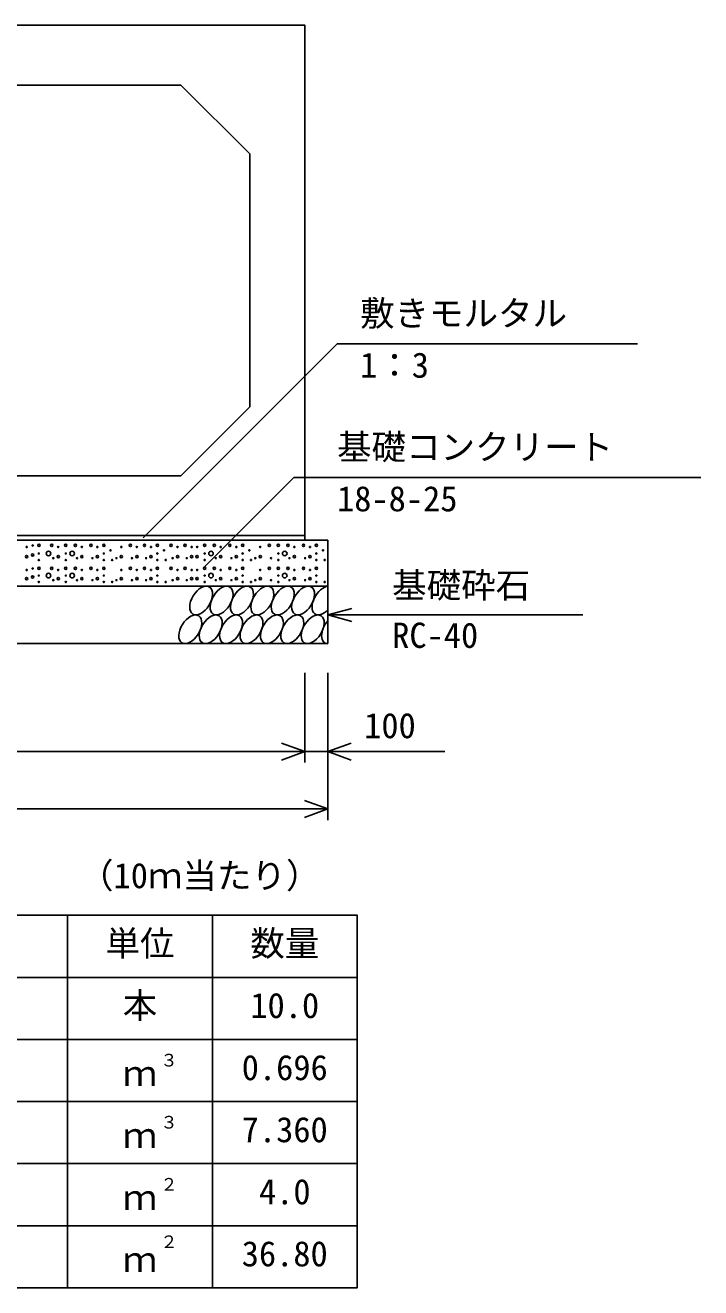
# Model space of a CAD drawing. Units: millimetres, scale not verified. Extents: x -100800 to 100800, y -35640 to 35640.
# Drawn here: x 20263 to 23200, y -14351 to -8860 of the extents above; entities that cross this region are included whole.
import ezdxf
from ezdxf.enums import TextEntityAlignment as Align

# ---------------------------------------------------------------- set-up
doc = ezdxf.new("R2010")
doc.units = ezdxf.units.MM
doc.header["$LTSCALE"] = 120
for name, color, linetype, lineweight in [('0-0_DIM', 7, 'Continuous', 25), ('0-2_HATCH', 6, 'Continuous', 25), ('0-3_HYO', 3, 'Continuous', 25), ('0-4_HYO2', 4, 'Continuous', 25), ('0-5_OUTLINE', 3, 'Continuous', 25), ('0-7_TXT', 7, 'Continuous', 25)]:
    doc.layers.add(name, color=color, linetype=linetype, lineweight=lineweight)
doc.styles.add('ＭＳ ゴシック', font='')
doc.styles.get('ＭＳ ゴシック').set_extended_font_data('MS Gothic')

msp = doc.modelspace()

# ---------------------------------------------------------------- linework, layer by layer
at = {"layer": '0-0_DIM'}
for p, q in [((21619, -10245.8), (20774.9, -11089.8)), ((21619, -10245.8), (22924.7, -10245.8)), ((21431.3, -10826.9), (21038.5, -11219.7)), ((21431.3, -10826.9), (23200.3, -10826.9)), ((21579.1, -11424.7), (21683.4, -11396.7)), ((21579.1, -11424.7), (22688, -11424.7)), ((21579.1, -11424.7), (21683.4, -11452.7)), ((21479.1, -12066.9), (21479.1, -11677.3)), ((21579.1, -12316.9), (21579.1, -11677.3)), ((17999.1, -12018.9), (21479.1, -12018.9)), ((17899.1, -12268.9), (21579.1, -12268.9))]:
    msp.add_line(p, q, dxfattribs=at)
for points in [[(21377.6, -11982), (21479.1, -12018.9), (21377.6, -12055.9)], [(22087.1, -12018.9), (21579.1, -12018.9), (21479.1, -12018.9)], [(21680.6, -11982), (21579.1, -12018.9), (21680.6, -12055.9)], [(21477.6, -12232), (21579.1, -12268.9), (21477.6, -12305.9)]]:
    msp.add_lwpolyline(points, dxfattribs=at)
at = {"layer": '0-2_HATCH'}
for centre, radius in [((20268.6, -11129.5), 2.5), ((20294.7, -11122.5), 2.5), ((20322, -11121.6), 5), ((20363.9, -11157.5), 10), ((20377.9, -11122.5), 5), ((20406, -11129.5), 2.5), ((20438.9, -11121.6), 5), ((20466.6, -11157.5), 10), ((20480.6, -11122.5), 5), ((20508.7, -11129.5), 2.5), ((20548.4, -11122.5), 5), ((20576.4, -11129.5), 2.5), ((20604.5, -11121.6), 5), ((20633.4, -11143.5), 2.5), ((20680.4, -11129.5), 2.5), ((20720.2, -11122.5), 5), ((20748.2, -11129.5), 2.5), ((20781.3, -11122.5), 5), ((20809.3, -11129.5), 2.5), ((20837.3, -11121.6), 5), ((20866.2, -11143.5), 2.5), ((20896.9, -11122.5), 5), ((20925, -11129.5), 2.5), ((20958, -11122.5), 5), ((20986.1, -11129.5), 2.5), ((21010, -11129.5), 2.5), ((21042.9, -11121.6), 5), ((21070.6, -11157.5), 10), ((21084.6, -11122.5), 5), ((21112.6, -11129.5), 2.5), ((21152.4, -11122.5), 5), ((21180.4, -11129.5), 2.5), ((21208.5, -11121.6), 5), ((21237.3, -11143.5), 2.5), ((21284.4, -11129.5), 2.5), ((21324.1, -11122.5), 5), ((21363.2, -11121.6), 5), ((21391, -11157.5), 10), ((21405, -11122.5), 5), ((21433, -11129.5), 2.5), ((21472.8, -11122.5), 5), ((21500.8, -11129.5), 2.5), ((21528.8, -11121.6), 5), ((21557.7, -11143.5), 2.5), ((20268.6, -11170.7), 5), ((20294.7, -11163.7), 5), ((20322, -11157.5), 2.5), ((20322, -11185.6), 2.5), ((20385, -11177.7), 2.5), ((20406, -11170.7), 5), ((20438.9, -11157.5), 2.5), ((20438.9, -11185.6), 2.5), ((20487.6, -11177.7), 2.5), ((20508.7, -11170.7), 5), ((20555.4, -11177.7), 2.5), ((20576.4, -11170.7), 5), ((20604.5, -11157.5), 2.5), ((20604.5, -11185.6), 2.5), ((20640.4, -11185.6), 2.5), ((20659.4, -11177.7), 2.5), ((20680.4, -11170.7), 5), ((20727.2, -11177.7), 2.5), ((20748.2, -11170.7), 5), ((20788.3, -11177.7), 2.5), ((20809.3, -11170.7), 5), ((20837.3, -11157.5), 2.5), ((20837.3, -11185.6), 2.5), ((20873.2, -11185.6), 2.5), ((20904, -11177.7), 2.5), ((20925, -11170.7), 5), ((20965, -11177.7), 2.5), ((20986.1, -11170.7), 5), ((21010, -11170.7), 5), ((21042.9, -11157.5), 2.5), ((21042.9, -11185.6), 2.5), ((21091.6, -11177.7), 2.5), ((21112.6, -11170.7), 5), ((21159.4, -11177.7), 2.5), ((21180.4, -11170.7), 5), ((21208.5, -11157.5), 2.5), ((21208.5, -11185.6), 2.5), ((21244.3, -11185.6), 2.5), ((21263.4, -11177.7), 2.5), ((21284.4, -11170.7), 5), ((21331.1, -11177.7), 2.5), ((21363.2, -11157.5), 2.5), ((21363.2, -11185.6), 2.5), ((21412, -11177.7), 2.5), ((21433, -11170.7), 5), ((21479.8, -11177.7), 2.5), ((21500.8, -11170.7), 5), ((21528.8, -11157.5), 2.5), ((21528.8, -11185.6), 2.5), ((21564.7, -11185.6), 2.5), ((20268.6, -11229.5), 2.5), ((20294.7, -11259.8), 5), ((20294.7, -11222.5), 2.5), ((20322, -11221.6), 5), ((20322, -11253.6), 2.5), ((20363.9, -11253.6), 10), ((20377.9, -11222.5), 5), ((20406, -11229.5), 2.5), ((20438.9, -11221.6), 5), ((20438.9, -11253.6), 2.5), ((20466.6, -11253.6), 10), ((20480.6, -11222.5), 5), ((20508.7, -11229.5), 2.5), ((20548.4, -11222.5), 5), ((20576.4, -11229.5), 2.5), ((20604.5, -11221.6), 5), ((20604.5, -11253.6), 2.5), ((20680.4, -11229.5), 2.5), ((20720.2, -11222.5), 5), ((20748.2, -11229.5), 2.5), ((20781.3, -11222.5), 5), ((20809.3, -11229.5), 2.5), ((20837.3, -11221.6), 5), ((20837.3, -11253.6), 2.5), ((20896.9, -11222.5), 5), ((20925, -11229.5), 2.5), ((20958, -11222.5), 5), ((20986.1, -11229.5), 2.5), ((21010, -11229.5), 2.5), ((21042.9, -11221.6), 5), ((21042.9, -11253.6), 2.5), ((21070.6, -11253.6), 10), ((21084.6, -11222.5), 5), ((21112.6, -11229.5), 2.5), ((21152.4, -11222.5), 5), ((21180.4, -11229.5), 2.5), ((21208.5, -11221.6), 5), ((21208.5, -11253.6), 2.5), ((21284.4, -11229.5), 2.5), ((21324.1, -11222.5), 5), ((21363.2, -11221.6), 5), ((21363.2, -11253.6), 2.5), ((21391, -11253.6), 10), ((21405, -11222.5), 5), ((21433, -11229.5), 2.5), ((21472.8, -11222.5), 5), ((21500.8, -11229.5), 2.5), ((21528.8, -11221.6), 5), ((21528.8, -11253.6), 2.5), ((20268.6, -11266.8), 5), ((20322, -11281.6), 2.5), ((20385, -11273.8), 2.5), ((20406, -11266.8), 5), ((20438.9, -11281.6), 2.5), ((20487.6, -11273.8), 2.5), ((20508.7, -11266.8), 5), ((20555.4, -11273.8), 2.5), ((20576.4, -11266.8), 5), ((20604.5, -11281.6), 2.5), ((20640.4, -11281.6), 2.5), ((20659.4, -11273.8), 2.5), ((20680.4, -11266.8), 5), ((20727.2, -11273.8), 2.5), ((20748.2, -11266.8), 5), ((20788.3, -11273.8), 2.5), ((20809.3, -11266.8), 5), ((20837.3, -11281.6), 2.5), ((20873.2, -11281.6), 2.5), ((20904, -11273.8), 2.5), ((20925, -11266.8), 5), ((20965, -11273.8), 2.5), ((20986.1, -11266.8), 5), ((21010, -11266.8), 5), ((21042.9, -11281.6), 2.5), ((21091.6, -11273.8), 2.5), ((21112.6, -11266.8), 5), ((21159.4, -11273.8), 2.5), ((21180.4, -11266.8), 5), ((21208.5, -11281.6), 2.5), ((21244.3, -11281.6), 2.5), ((21263.4, -11273.8), 2.5), ((21284.4, -11266.8), 5), ((21331.1, -11273.8), 2.5), ((21363.2, -11281.6), 2.5), ((21412, -11273.8), 2.5), ((21433, -11266.8), 5), ((21479.8, -11273.8), 2.5), ((21500.8, -11266.8), 5), ((21528.8, -11281.6), 2.5), ((21564.7, -11281.6), 2.5)]:
    msp.add_circle(centre, radius, dxfattribs=at)
for centre in [(21027.6, -11362.2), (21116.3, -11362.2), (21205, -11362.2), (21293.7, -11362.2), (21382.4, -11362.2), (21471.1, -11362.2), (20980.5, -11487.2), (21069.2, -11487.2), (21157.9, -11487.2), (21246.6, -11487.2), (21335.3, -11487.2), (21424, -11487.2), (21512.7, -11487.2)]:
    msp.add_ellipse(centre, major_axis=(36.4, 58.9), ratio=0.5792, dxfattribs=at)
for centre, start_param, end_param in [((21559.8, -11362.2), 0.419949, 4.357003), ((21601.4, -11487.2), 1.28053, 3.496422)]:
    msp.add_ellipse(centre, major_axis=(36.4, 58.9), ratio=0.5792, start_param=start_param, end_param=end_param, dxfattribs=at)
at = {"layer": '0-3_HYO'}
for p, q in [((20446.6, -12731.4), (20446.6, -14351.4)), ((21076.6, -12731.4), (21076.6, -14351.4)), ((17771.6, -13001.4), (21706.6, -13001.4))]:
    msp.add_line(p, q, dxfattribs=at)
msp.add_lwpolyline([(17771.6, -14351.4), (21706.6, -14351.4), (21706.6, -12731.4), (17771.6, -12731.4)], close=True, dxfattribs=at)
at = {"layer": '0-4_HYO2'}
for p, q in [((17771.6, -13271.4), (21706.6, -13271.4)), ((17771.6, -13541.4), (21706.6, -13541.4)), ((17771.6, -13811.4), (21706.6, -13811.4)), ((17771.6, -14081.4), (21706.6, -14081.4))]:
    msp.add_line(p, q, dxfattribs=at)
at = {"layer": '0-5_OUTLINE'}
for p, q in [((18539.1, -9119.7), (20939.1, -9119.7)), ((21239.1, -9419.7), (20939.1, -9119.7)), ((21239.1, -9419.7), (21239.1, -10519.7)), ((20939.1, -10819.7), (21239.1, -10519.7)), ((20939.1, -10819.7), (18539.1, -10819.7)), ((21479.1, -11079.7), (17999.1, -11079.7)), ((17899.1, -11099.7), (21579.1, -11099.7)), ((21579.1, -11099.7), (21579.1, -11549.7)), ((17899.1, -11299.7), (21579.1, -11299.7)), ((17899.1, -11549.7), (21579.1, -11549.7))]:
    msp.add_line(p, q, dxfattribs=at)
msp.add_lwpolyline([(17999.1, -8859.7), (21479.1, -8859.7), (21479.1, -11099.7)], dxfattribs=at)

# ---------------------------------------------------------------- texts
at = {"layer": '0-0_DIM', "style": 'ＭＳ ゴシック'}
for s, p in [('敷きモルタル', (21718.6, -10200.8)), ('1：3', (21718.6, -10426)), ('基礎コンクリート', (21618.6, -10782)), ('18-8-25', (21618.6, -11007.1)), ('基礎砕石', (21858.3, -11383.5)), ('RC-40', (21858.3, -11601.1)), ('100', (21736.5, -11993.9))]:
    msp.add_text(s, height=110, dxfattribs=at).set_placement(p, align=Align.BOTTOM_LEFT)
at = {"layer": '0-7_TXT', "style": 'ＭＳ ゴシック'}
for s, height, p in [('（10ｍ当たり）', 110, (20496.6, -12646.4)), ('単位', 110, (20611.6, -12941.4)), ('数量', 110, (21241.6, -12941.4)), ('本', 110, (20686.6, -13211.4)), ('10.0', 110, (21241.6, -13211.4)), ('３', 55, (20850.5, -13405.5)), ('0.696', 110, (21204.1, -13481.4)), ('ｍ', 110, (20686.6, -13506.4)), ('３', 55, (20850.5, -13675.5)), ('7.360', 110, (21204.1, -13751.4)), ('ｍ', 110, (20686.6, -13776.4)), ('２', 55, (20850.5, -13945.5)), ('4.0', 110, (21279.1, -14021.4)), ('ｍ', 110, (20686.6, -14046.4)), ('２', 55, (20850.5, -14195.5)), ('36.80', 110, (21204.1, -14291.4)), ('ｍ', 110, (20686.6, -14316.4))]:
    msp.add_text(s, height=height, dxfattribs=at).set_placement(p, align=Align.BOTTOM_LEFT)

doc.saveas('drawing.dxf')
